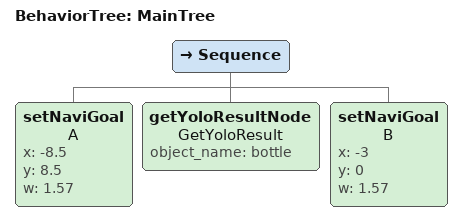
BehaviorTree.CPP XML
<root BTCPP_format="4">
    <BehaviorTree ID="MainTree">
        <Sequence>
            <setNaviGoal name="A" x="-8.5" y="8.5" w="1.57"/>

            <getYoloResultNode name="GetYoloResult" object_name="bottle"/>

            <setNaviGoal name="B" x="-3" y="0" w="1.57"/>
        </Sequence>
    </BehaviorTree>
</root>
